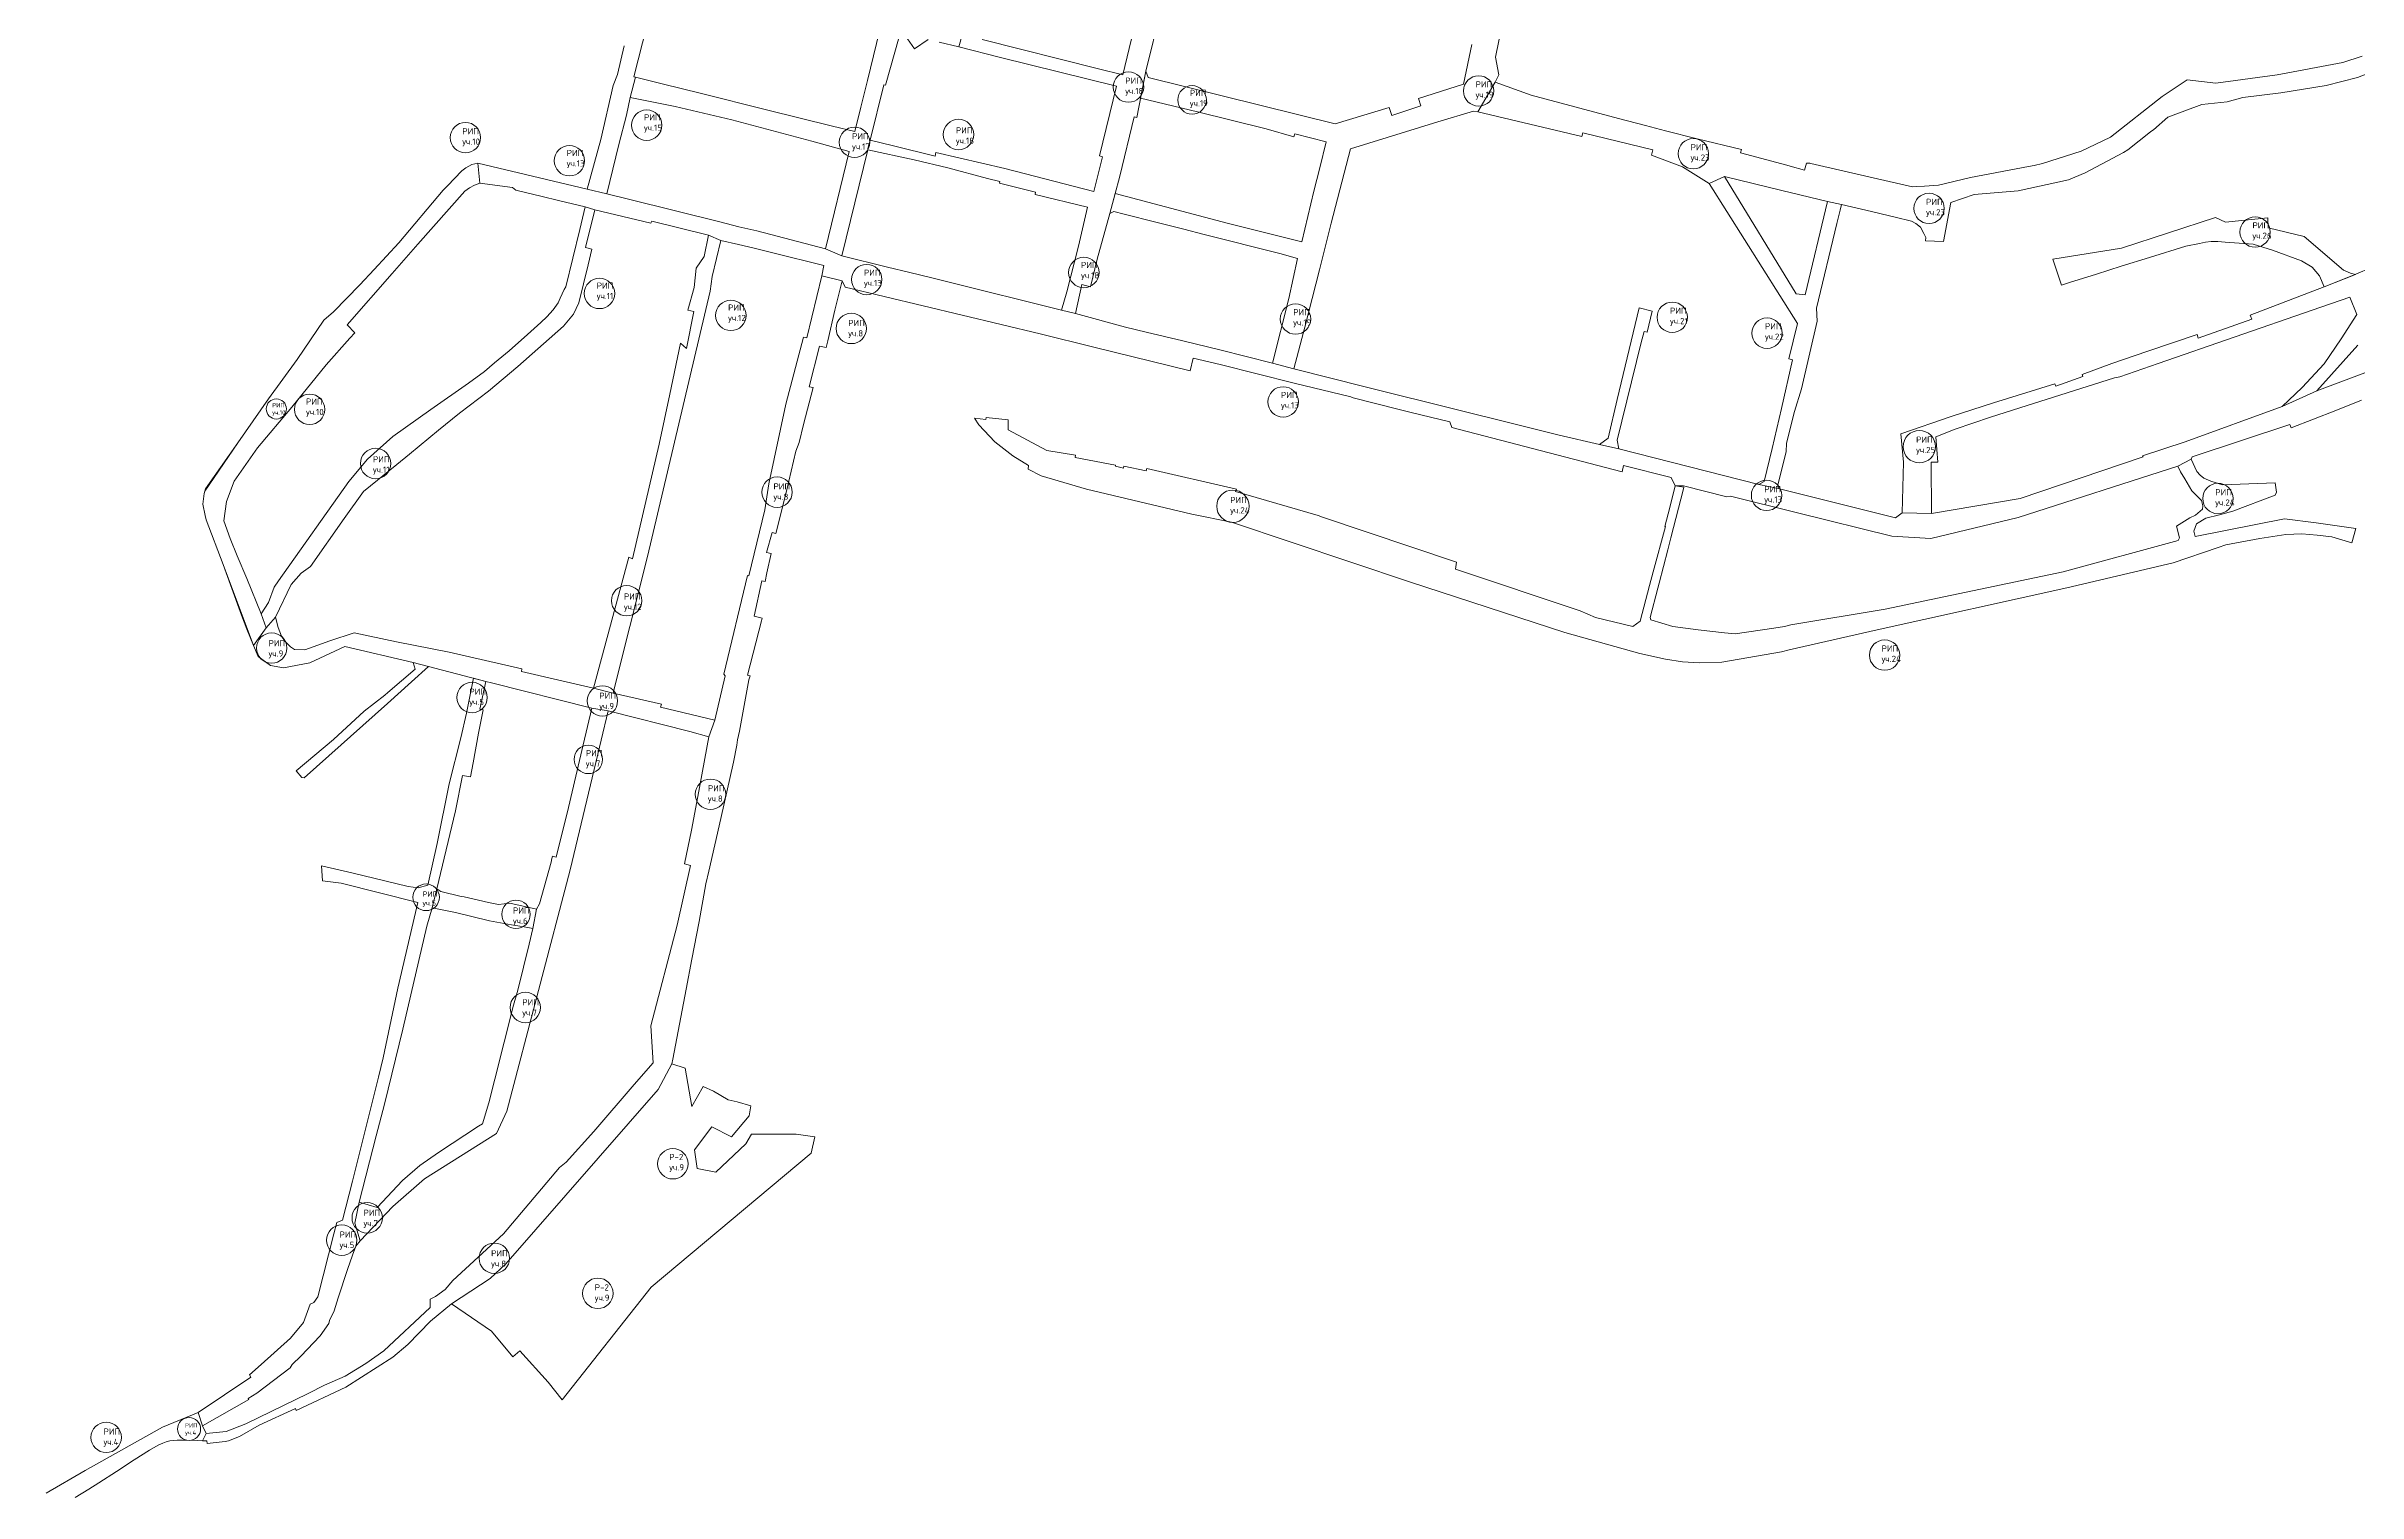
# Model space of a CAD drawing. Extents: x 1393021 to 1399299, y 356820 to 361044.
# Drawn here: x 1393968 to 1396399, y 358479 to 360001 of the extents above; entities that cross this region are included whole.
import ezdxf

# ---------------------------------------------------------------- set-up
doc = ezdxf.new("R2010")
doc.units = 0
doc.header["$MEASUREMENT"] = 0
doc.layers.add('РИП', color=42, linetype='Continuous')
doc.styles.get("Standard").update_dxf_attribs({"font": 'simplex.shx'})

msp = doc.modelspace()

# ---------------------------------------------------------------- linework, layer by layer
at = {"layer": 'РИП', "lineweight": 20}
for points in [[(1394557.3, 359845.3), (1394570, 359897.2), (1394578.1, 359928.3), (1394582, 359946.6), (1394587.6, 359968), (1394585.9, 359968.4), (1394604, 360040)], [(1395050.2, 359719.5), (1395057, 359750), (1395066.3, 359747.5), (1395073.1, 359776.5), (1395086.3, 359824.7), (1395097, 359863.9), (1395112, 359926.4), (1395114.9, 359925.7), (1395124.4, 359974.4), (1395140.2, 360038.1)], [(1395280.1, 359661.4), (1395291.7, 359705.2), (1395307.1, 359765.5), (1395319.2, 359814.6), (1395339.5, 359892.6), (1395431.5, 359921), (1395468.9, 359932.5), (1395473.7, 359931.5), (1395491.9, 359963), (1395495.6, 359970.4), (1395492.1, 359989.3), (1395502.4, 360039)], [(1394575.5, 360001), (1394568.5, 359970.9), (1394563.9, 359959.2), (1394551.2, 359902.6), (1394536.7, 359850.2), (1394557.3, 359845.3)], [(1394844.2, 360016.4), (1394831.6, 359964.6), (1394824.7, 359936.5), (1394818.3, 359911), (1394794.9, 359916.7), (1394725.2, 359933.8), (1394655.6, 359951.4), (1394616.9, 359960.9), (1394587.6, 359968), (1394582, 359946.6), (1394629.2, 359937.1), (1394688.7, 359923.1), (1394772.9, 359900.8), (1394812.3, 359889.8), (1394787.3, 359787.6), (1394804.4, 359780.3), (1394804.4, 359780.3)], [(1394804.4, 359780.3), (1394831.9, 359891.7), (1394834.4, 359901.9), (1394848.9, 359960), (1394850.6, 359959.7), (1394864.7, 360010.7)], [(1394931.5, 360013.8), (1394927.8, 359999.9), (1394971.3, 359988.9), (1395093.5, 359958.5), (1395075.5, 359885.2), (1395078.6, 359884.4), (1395069.6, 359847.9), (1394975.9, 359871.9), (1394903.6, 359888.7), (1394902.7, 359884.9), (1394859, 359895.8), (1394834.4, 359901.9), (1394831.9, 359891.7), (1394880.6, 359881), (1394916.1, 359872.6), (1394957.8, 359861.4), (1394970.9, 359858.3), (1394970.5, 359856.7), (1395008.4, 359847.1), (1395007.8, 359844.7), (1395063, 359831.2), (1395053.5, 359790.5), (1395041.1, 359742.3), (1395035.8, 359723.1), (1395050.2, 359719.5)], [(1394873.5, 360008.4), (1394881, 359997.8), (1394895.5, 360007.8)], [(1394906.9, 360005), (1394927.8, 359999.9), (1394931.5, 360013.8)], [(1395111.5, 360017.1), (1395100, 359970.7), (1395074.7, 359977), (1394952.1, 360007.9)], [(1395467.2, 360002.4), (1395458.4, 359960.7), (1395411.2, 359945.8), (1395413.7, 359937.9), (1395383.1, 359927.9), (1395380.4, 359936.3), (1395323.6, 359919), (1395126.9, 359967.9), (1395124.4, 359974.4), (1395118.9, 359946), (1395178.7, 359931.8), (1395251, 359913.6), (1395280.2, 359905.5), (1395281, 359908.6), (1395314.1, 359900.1), (1395307.2, 359872.7), (1395301.2, 359848.1), (1395288.6, 359794.9), (1395210, 359814.4), (1395092, 359845.6), (1395086.3, 359824.7), (1395090.7, 359826.7), (1395101.6, 359823.9), (1395134.7, 359815.5), (1395164.2, 359808.1), (1395185.6, 359802.7), (1395265.2, 359782.5), (1395284, 359777.5), (1395274.8, 359735.4), (1395257.6, 359667.4), (1395280.1, 359661.4)], [(1396403.9, 359990.2), (1396383.6, 359983.6), (1396314.4, 359970.6), (1396250, 359961.8), (1396219.7, 359965.4), (1396193.6, 359947.8), (1396139, 359905.1), (1396108.3, 359890.3), (1396067.5, 359877.4), (1396058.9, 359875.1), (1396052.9, 359874), (1395991.9, 359862.7), (1395958, 359854.6), (1395943.5, 359853.6), (1395935.1, 359853.1), (1395930.9, 359852.8), (1395889.6, 359862.3), (1395823.9, 359877.4), (1395822.8, 359877.7), (1395819.4, 359877.6), (1395817.3, 359870.2), (1395802.1, 359874.5), (1395798.8, 359875.4), (1395749.8, 359888.6), (1395750.8, 359892.2), (1395704.3, 359903.2), (1395671, 359911.6), (1395649.9, 359917.4), (1395621.5, 359924.7), (1395529.6, 359949.1), (1395491.9, 359963), (1395473.7, 359931.5), (1395583, 359905.8), (1395584, 359909.5), (1395657.8, 359891.8), (1395656.4, 359886.2), (1395688.7, 359873.7), (1395717.1, 359856.2), (1395733.2, 359863.5), (1395793.5, 359848.9), (1395841.5, 359837.2), (1395856.2, 359834.1), (1395881.7, 359828.2), (1395912.7, 359821), (1395929.9, 359816.5), (1395934.4, 359814.1), (1395939.4, 359810.4), (1395942.8, 359803.6), (1395944.9, 359799.5), (1395944.5, 359795.8), (1395963.5, 359795.1), (1395971, 359836.2), (1395995.6, 359844.6), (1396041.8, 359848.7), (1396094.9, 359860.1), (1396112.3, 359867.4), (1396152.8, 359888.9), (1396157.5, 359891.8), (1396181.3, 359910.5), (1396183.7, 359912.3), (1396184.5, 359912.8), (1396199.5, 359926.2), (1396235, 359939.2), (1396261.9, 359942.3), (1396278.4, 359946.7), (1396318.4, 359951.5), (1396366.1, 359959.2), (1396399, 359967.9), (1396427.4, 359978.5)], [(1394199.1, 359388.7), (1394193.6, 359403.7), (1394178.5, 359440.7), (1394168.5, 359464.5), (1394161, 359482.7), (1394154.6, 359501.3), (1394157.2, 359521.6), (1394165.4, 359543.1), (1394190, 359578.2), (1394226.1, 359621.1), (1394262.1, 359665.6), (1394287, 359693.5), (1394292.1, 359699.2), (1394284.2, 359707.6), (1394331.5, 359761.6), (1394358.6, 359792.6), (1394408, 359848.1), (1394412.8, 359851.6), (1394418.1, 359854.4), (1394423.7, 359856.6), (1394421.5, 359877.8), (1394415.5, 359876.1), (1394409.1, 359872.8), (1394404.7, 359869.5), (1394389.6, 359853.9), (1394385.3, 359849.2), (1394338.4, 359793.9), (1394312.6, 359765.7), (1394297.5, 359749.8), (1394269.9, 359721.2), (1394259.7, 359712.4), (1394231.5, 359671.2), (1394201.5, 359629.6), (1394169.1, 359583.4), (1394135.1, 359535), (1394133.7, 359530.2), (1394132.5, 359518.9), (1394134.7, 359507), (1394135.8, 359502.4), (1394153.8, 359455.4), (1394161.4, 359434.2), (1394172.9, 359402.3), (1394178.5, 359387.4), (1394185.6, 359370.3), (1394199.1, 359388.7)], [(1394199.1, 359388.7), (1394193.6, 359403.7), (1394178.5, 359440.7), (1394168.5, 359464.5), (1394161, 359482.7), (1394154.6, 359501.3), (1394157.2, 359521.6), (1394165.4, 359543.1), (1394190, 359578.2), (1394226.1, 359621.1), (1394262.1, 359665.6), (1394287, 359693.5), (1394292.1, 359699.2), (1394284.2, 359707.6), (1394331.5, 359761.6), (1394358.6, 359792.6), (1394408, 359848.1), (1394412.8, 359851.6), (1394418.1, 359854.4), (1394423.7, 359856.6), (1394421.5, 359877.8), (1394415.5, 359876.1), (1394409.1, 359872.8), (1394404.7, 359869.5), (1394389.6, 359853.9), (1394385.3, 359849.2), (1394338.4, 359793.9), (1394312.6, 359765.7), (1394297.5, 359749.8), (1394269.9, 359721.2), (1394259.7, 359712.4), (1394231.5, 359671.2), (1394201.5, 359629.6), (1394169.1, 359583.4), (1394134.4, 359532.6), (1394133.7, 359530.2), (1394132.5, 359518.9), (1394134.7, 359507), (1394135.8, 359502.4), (1394153.8, 359455.4), (1394185.6, 359370.3), (1394199.1, 359388.7)], [(1396472.1, 359681.8), (1396356.2, 359638.1), (1396319.6, 359621.8), (1396217.8, 359584.6), (1396172.9, 359569.9), (1396173.3, 359568.8), (1396044.1, 359525), (1395950.7, 359509.3), (1395920, 359509.9), (1395913.1, 359504.7), (1395789.6, 359535.3), (1395769.3, 359539.7), (1395621.8, 359577.3), (1395601.7, 359581.7), (1395559, 359591.6), (1395507.4, 359604.6), (1395454.9, 359617.5), (1395354.9, 359642.4), (1395280.1, 359661.4), (1395257.6, 359667.4), (1395202.3, 359681.2), (1395163.3, 359690.7), (1395124.7, 359699.8), (1395102.9, 359705.2), (1395050.2, 359719.5), (1395035.8, 359723.1), (1394914.8, 359753.3), (1394897.7, 359757.5), (1394876.2, 359762.7), (1394852.5, 359768.3), (1394804.4, 359780.3), (1394787.3, 359787.6), (1394715, 359806.3), (1394696.2, 359810.7), (1394676.3, 359815.9), (1394581.5, 359839.3), (1394557.3, 359845.3), (1394536.7, 359850.2), (1394421.5, 359877.8), (1394423.7, 359856.6), (1394458.2, 359852.2), (1394461.6, 359849.1), (1394489.4, 359842.5), (1394506.5, 359838.4), (1394534.7, 359831.7), (1394544.7, 359828.6), (1394603.8, 359814.5), (1394604.8, 359816.7), (1394664.4, 359802), (1394677.3, 359796.4), (1394695.7, 359792.1), (1394712.5, 359788.2), (1394732.1, 359783.2), (1394785.5, 359770), (1394783.5, 359759.1), (1394804.9, 359753.8), (1394807.9, 359747.2), (1395013.1, 359698), (1395069.7, 359684.2), (1395170.9, 359659.2), (1395174.1, 359672.7), (1395202.5, 359665.9), (1395280.5, 359646.2), (1395340.1, 359631.7), (1395342.6, 359630.7), (1395390.8, 359618.6), (1395403.3, 359615.5), (1395444, 359605.4), (1395446.3, 359599.6), (1395625.5, 359552.9), (1395626.9, 359559.7), (1395676.8, 359547), (1395681.2, 359538.1), (1395689.9, 359538.4), (1395735.6, 359526.5), (1395739.3, 359527.5), (1395809.7, 359510), (1395909.2, 359485.2), (1395950, 359482.7), (1396042.1, 359504.9), (1396209.8, 359558.9), (1396224.1, 359566.3), (1396225.1, 359568.7), (1396327.9, 359602.6), (1396329.1, 359599.4), (1396376.1, 359617.6), (1396403.3, 359628.2)], [(1395808.5, 359740.3), (1395818, 359739.1), (1395841.5, 359837.2), (1395856.2, 359834.1), (1395854.6, 359828.1), (1395851.2, 359814.1), (1395829.8, 359725.1), (1395830.4, 359711.4), (1395814.2, 359640.4), (1395806.8, 359616.3), (1395798.4, 359583.2), (1395798, 359573.9), (1395789.1, 359539.3), (1395789.6, 359535.3), (1395769.3, 359539.7), (1395774.8, 359542.7), (1395783.1, 359577.6), (1395792.9, 359619.7), (1395804.7, 359670.9), (1395800.8, 359671.8), (1395809.9, 359709), (1395717.1, 359856.2), (1395733.2, 359863.5), (1395808.5, 359740.3)], [(1394208.7, 359400.2), (1394225.3, 359434.5), (1394235.9, 359446.5), (1394245.7, 359453.5), (1394281, 359503.7), (1394301.3, 359532.2), (1394336.3, 359560.8), (1394349.6, 359571.6), (1394380.4, 359596.7), (1394402.2, 359614.5), (1394432.8, 359637.8), (1394463.8, 359663.8), (1394511.8, 359706.3), (1394522.2, 359718.7), (1394528, 359730.9), (1394537.8, 359770.8), (1394541.6, 359787.2), (1394534.8, 359788.9), (1394544.7, 359828.6), (1394534.7, 359831.7), (1394528.9, 359807.9), (1394514.2, 359747.6), (1394512.4, 359744.9), (1394508.4, 359735.7), (1394506.1, 359730.9), (1394501, 359723.4), (1394494.3, 359716), (1394488.1, 359710.2), (1394473.9, 359697.4), (1394454.5, 359680.2), (1394439.2, 359667.7), (1394428.6, 359658.5), (1394411.8, 359646.4), (1394372.1, 359618.4), (1394332.3, 359590.1), (1394305.7, 359566.3), (1394285.8, 359542.8), (1394211.9, 359438.4), (1394207.3, 359431.8), (1394201.5, 359415.6), (1394193.6, 359403.7), (1394199.1, 359388.7), (1394208.7, 359400.2)], [(1394564, 359320.3), (1394572.2, 359352.8), (1394600.2, 359463.8), (1394666.1, 359743), (1394668.3, 359758.6), (1394677.3, 359796.4), (1394664.4, 359802), (1394659.9, 359779.3), (1394651.4, 359767.2), (1394649.1, 359747), (1394642.4, 359723.1), (1394648.7, 359721.6), (1394641, 359682.8), (1394635, 359688.3), (1394623.5, 359634.5), (1394612.4, 359582), (1394584.3, 359461.3), (1394580.4, 359463.2), (1394543.5, 359325.3), (1394564, 359320.3)], [(1394564, 359320.3), (1394572.2, 359352.8), (1394600.2, 359463.8), (1394666.1, 359743), (1394668.3, 359758.6), (1394677.3, 359796.4), (1394664.4, 359802), (1394659.9, 359779.3), (1394651.4, 359767.2), (1394649.1, 359747), (1394642.4, 359723.1), (1394648.7, 359721.6), (1394641, 359682.8), (1394635, 359688.3), (1394623.5, 359634.5), (1394612.4, 359582), (1394584.3, 359461.3), (1394580.4, 359463.2), (1394543.5, 359325.3), (1394564, 359320.3)], [(1396396.7, 359760.7), (1396391.4, 359762.1), (1396384.2, 359765.2), (1396342.8, 359800.6), (1396305.1, 359809.7), (1396304.7, 359820.2), (1396260.2, 359815.5), (1396249.6, 359820.4), (1396150.6, 359788.3), (1396078.6, 359776.8), (1396087.4, 359749.2), (1396096, 359752), (1396124.4, 359761), (1396150.4, 359769.2), (1396180, 359778.5), (1396218.2, 359790.3), (1396232.8, 359793.2), (1396239.1, 359794.4), (1396245, 359795.1), (1396251.9, 359795.2), (1396259.6, 359794.4), (1396289.3, 359792.6), (1396309.5, 359786.3), (1396339.9, 359774.9), (1396351.1, 359768.1), (1396359, 359759), (1396363.9, 359747.4), (1396396.7, 359760.7)], [(1396430.2, 359774.9), (1396397, 359760.9), (1396363.9, 359747.4), (1396286.1, 359717.8), (1396287.7, 359713.4), (1396231.3, 359693.7), (1396230.1, 359697.4), (1396178.4, 359679.9), (1396140.5, 359666.8), (1396109.3, 359655.2), (1396110, 359653.2), (1396081.5, 359643.1), (1396080.7, 359645.5), (1396016, 359625.7), (1395971.5, 359611.3), (1395918.5, 359593.1), (1395921.4, 359563), (1395920, 359509.9), (1395950.7, 359509.3), (1395950.4, 359563.1), (1395957.6, 359563.1), (1395955.5, 359589.9), (1395975.6, 359597.9), (1396012.9, 359610.5), (1396043.8, 359620.4), (1396143.4, 359651.9), (1396149, 359653), (1396189.4, 359666.9), (1396351.3, 359723), (1396391, 359736.8), (1396398.2, 359718.3), (1396381.9, 359692.7), (1396363.7, 359666.5), (1396340.8, 359641.5), (1396319.6, 359621.8), (1396356.2, 359638.1), (1396399.3, 359686.3)], [(1394132, 358533.8), (1394136.5, 358533.6), (1394137.1, 358530.9), (1394155.9, 358533.1), (1394159.4, 358533.5), (1394171.1, 358538.3), (1394191.8, 358550.3), (1394229.7, 358567.5), (1394230.6, 358565.5), (1394282.8, 358590), (1394332.1, 358621.7), (1394347.9, 358634.9), (1394371.8, 358659.6), (1394394, 358677.8), (1394434.5, 358704.4), (1394451.2, 358720), (1394611.4, 358903.1), (1394625.9, 358930.1), (1394626.8, 358935.2), (1394640.7, 359008.8), (1394646.7, 359040.5), (1394654.4, 359080.1), (1394661.5, 359119.4), (1394664.6, 359133), (1394677.3, 359188.4), (1394690.6, 359247.6), (1394694.1, 359265.3), (1394694.7, 359271.1), (1394696.8, 359280.1), (1394706.9, 359334), (1394708, 359338.5), (1394705.4, 359339.2), (1394720, 359396.2), (1394720.8, 359399.1), (1394712.5, 359401), (1394720.4, 359438.4), (1394723.9, 359437.6), (1394725.5, 359446.8), (1394730.3, 359467), (1394725.4, 359468.1), (1394731.2, 359489.2), (1394735.3, 359488.1), (1394746.2, 359532.7), (1394756.2, 359574.8), (1394759.5, 359583.9), (1394764.2, 359602.8), (1394774.3, 359641.5), (1394770.2, 359642.4), (1394781.1, 359685.2), (1394788.2, 359683.6), (1394789.8, 359690.6), (1394797.2, 359722.9), (1394804.9, 359753.8), (1394783.5, 359759.1), (1394767.9, 359693.9), (1394764.3, 359694.6), (1394745.6, 359624), (1394727.8, 359540.2), (1394723.4, 359513.1), (1394706.7, 359443.5), (1394705.4, 359443.8), (1394680.3, 359340.1), (1394682, 359338.5), (1394671.1, 359291.6), (1394664.8, 359274.1), (1394653.1, 359211.3), (1394646.5, 359176), (1394638.9, 359140.6), (1394645.4, 359139), (1394631.3, 359076.1), (1394603.5, 358970.3), (1394606.1, 358931.3), (1394586, 358908.4), (1394543.6, 358858.9), (1394514.5, 358826.8), (1394507.7, 358821.3), (1394448.6, 358751.5), (1394395.5, 358702.3), (1394387.4, 358692.7), (1394377.1, 358685.6), (1394371.6, 358682.6), (1394371.6, 358673.9), (1394322.9, 358628.4), (1394303.9, 358615.1), (1394282.2, 358601.7), (1394260.3, 358592.2), (1394243.1, 358583.5), (1394177.5, 358551.7), (1394156.9, 358543.3), (1394136, 358541.5), (1394132, 358533.8)], [(1395621.8, 359577.3), (1395620, 359586.4), (1395645.5, 359688.9), (1395648.4, 359700.7), (1395651.7, 359699.9), (1395657, 359722), (1395643.2, 359725.5), (1395620.1, 359629.2), (1395610.6, 359588.4), (1395601.7, 359581.7), (1395621.8, 359577.3)], [(1395893.5, 359386.9), (1396093.2, 359430.8), (1396205, 359457.1), (1396252.2, 359473.3), (1396260.4, 359476.1), (1396296.1, 359482.9), (1396323.6, 359487.2), (1396340.4, 359487.6), (1396356.5, 359486.5), (1396372.1, 359484.7), (1396393, 359478.4), (1396397.2, 359493.5), (1396355.4, 359499.2), (1396322.2, 359503.4), (1396228.3, 359484.9), (1396226.9, 359490.6), (1396229.6, 359498.1), (1396239.5, 359504.1), (1396253.7, 359507.7), (1396267.8, 359511.5), (1396312.4, 359528.4), (1396313.7, 359531.7), (1396312.3, 359541.3), (1396256.9, 359539.2), (1396244.5, 359543.1), (1396237.4, 359546.4), (1396233.5, 359549.3), (1396229.8, 359553.4), (1396224.1, 359566.3), (1396209.8, 359558.9), (1396212.8, 359552.9), (1396217.2, 359545.5), (1396224.6, 359533), (1396234.8, 359522.8), (1396236.4, 359517.3), (1396235.8, 359513.8), (1396228.5, 359507.3), (1396222.5, 359504.4), (1396208.7, 359495.9), (1396211.8, 359483.5), (1396210.3, 359480.9), (1396089.2, 359447.6), (1395950.5, 359418.5), (1395902.2, 359408.5), (1395802.7, 359391.9), (1395796.1, 359390.2), (1395785.1, 359388.5), (1395744.3, 359382.6), (1395733.1, 359383.7), (1395705.5, 359386.8), (1395678.8, 359390.4), (1395655.6, 359397.2), (1395654.7, 359399.6), (1395662.8, 359430.5), (1395664.2, 359435.8), (1395673.3, 359470.8), (1395676.6, 359483.4), (1395690, 359535), (1395690.4, 359536.8), (1395681.2, 359538.1), (1395675.6, 359515.6), (1395670.2, 359495.6), (1395670.9, 359495.5), (1395658.1, 359447.7), (1395654.3, 359433.4), (1395644.3, 359395.9), (1395636.7, 359390.4), (1395597.2, 359399.9), (1395581.2, 359406.7), (1395450, 359450.7), (1395451.3, 359457.8), (1395310.3, 359505.1), (1395305.7, 359507), (1395218.6, 359532.2), (1395219.6, 359534.7), (1395125.3, 359556.3), (1395124.7, 359554), (1395101.2, 359558.8), (1395100.8, 359556.9), (1395092.4, 359558.8), (1395092.6, 359559.9), (1395050.1, 359568), (1395050.5, 359570.4), (1395020.2, 359575.5), (1394979.7, 359597), (1394979.5, 359607.5), (1394956.5, 359610.1), (1394956.2, 359607.9), (1394944.2, 359609.4), (1394948.8, 359602.5), (1394965.6, 359584.4), (1394984.3, 359569.9), (1395001, 359559.5), (1395000.7, 359555.8), (1395014.1, 359548.8), (1395061.9, 359534.7), (1395172.7, 359508.5), (1395214.5, 359499.9), (1395402.8, 359436.9), (1395565, 359384), (1395644.1, 359361.8), (1395671, 359355.9), (1395689, 359353.2), (1395706.6, 359352.1), (1395730.3, 359352.8), (1395792.9, 359363.7), (1395801, 359365.6), (1395893.5, 359386.9)], [(1394436.1, 359331.1), (1394541.6, 359304.2), (1394558.6, 359301.5), (1394644.7, 359279.7), (1394664.8, 359274.1), (1394671.1, 359291.6), (1394613.9, 359305.4), (1394614.8, 359308.5), (1394564, 359320.3), (1394543.5, 359325.3), (1394467.5, 359343.1), (1394468.1, 359345.6), (1394391.5, 359363.2), (1394336.2, 359374), (1394291.5, 359383.7), (1394265.8, 359375.3), (1394239.8, 359365.6), (1394228.7, 359366.2), (1394224.7, 359368.9), (1394218.9, 359374.6), (1394215.1, 359380.1), (1394211.5, 359389.2), (1394208.7, 359400.2), (1394199.1, 359388.7), (1394185.6, 359370.3), (1394190.6, 359358.6), (1394203.5, 359349.4), (1394217.2, 359346.8), (1394245, 359352), (1394281.8, 359369.4), (1394353.5, 359352.5), (1394429.9, 359332.4), (1394436.1, 359331.1)], [(1394436.1, 359331.1), (1394541.6, 359304.2), (1394558.6, 359301.5), (1394644.7, 359279.7), (1394664.8, 359274.1), (1394671.1, 359291.6), (1394613.9, 359305.4), (1394614.8, 359308.5), (1394564, 359320.3), (1394543.5, 359325.3), (1394467.5, 359343.1), (1394468.1, 359345.6), (1394391.5, 359363.2), (1394336.2, 359374), (1394291.5, 359383.7), (1394265.8, 359375.3), (1394239.8, 359365.6), (1394228.7, 359366.2), (1394224.7, 359368.9), (1394218.9, 359374.6), (1394215.1, 359380.1), (1394211.5, 359389.2), (1394208.7, 359400.2), (1394199.1, 359388.7), (1394185.6, 359370.3), (1394190.6, 359358.6), (1394203.5, 359349.4), (1394217.2, 359346.8), (1394245, 359352), (1394281.8, 359369.4), (1394353.5, 359352.5), (1394429.9, 359332.4), (1394436.1, 359331.1)], [(1394230.5, 359238.6), (1394236.5, 359231.4), (1394239, 359231), (1394326.5, 359309.1), (1394351.8, 359331.9), (1394369.8, 359348.2), (1394353.5, 359352.5), (1394355.8, 359345.4), (1394327, 359320.7), (1394323.9, 359318.2), (1394302.1, 359301.1), (1394269.9, 359271.4), (1394230.5, 359238.6)], [(1394132, 358549.6), (1394180.9, 358577), (1394180.2, 358578.3), (1394189.1, 358583.7), (1394224.1, 358610.6), (1394226.2, 358613.9), (1394235.4, 358622.6), (1394255.7, 358644.2), (1394265, 358657), (1394265.5, 358660.4), (1394270.6, 358670.4), (1394274.8, 358684), (1394284.4, 358714), (1394289.7, 358729), (1394293.4, 358738.6), (1394297.8, 358743.9), (1394292.1, 358762.6), (1394297, 358784.6), (1394314.8, 358854.5), (1394323.3, 358887.7), (1394342.8, 358966.6), (1394368, 359075), (1394373.6, 359094.2), (1394378.6, 359114.3), (1394398.1, 359196.4), (1394405.6, 359233.7), (1394413.8, 359232), (1394416.7, 359246.7), (1394422.5, 359277.9), (1394427.1, 359302.6), (1394423.7, 359303.4), (1394429.9, 359332.4), (1394417.1, 359336), (1394409.6, 359299), (1394403.9, 359273.1), (1394391.6, 359224.9), (1394378.9, 359162), (1394369.2, 359118.2), (1394359, 359115.4), (1394348.4, 359116.8), (1394289, 359131), (1394257.3, 359138.6), (1394258.1, 359122.9), (1394277.8, 359120.1), (1394358.6, 359100.1), (1394337.4, 359009.9), (1394322.1, 358936.6), (1394317, 358916.3), (1394289.8, 358806.7), (1394279.3, 358765.9), (1394273.5, 358763.2), (1394270.1, 358751.3), (1394253.4, 358685.1), (1394249.1, 358679.3), (1394245.3, 358677.3), (1394238.2, 358658.1), (1394224.7, 358641.8), (1394193.6, 358613.8), (1394181.5, 358603.1), (1394183, 358600.7), (1394127.5, 358563.4), (1394132, 358549.6)], [(1394292.1, 358762.6), (1394297.8, 358744), (1394332.3, 358780.1), (1394365.7, 358809.2), (1394441.3, 358857.1), (1394452.3, 358880.4), (1394518.9, 359134.3), (1394544.1, 359240), (1394558.6, 359301.5), (1394541.6, 359304.2), (1394532.4, 359265.9), (1394516.9, 359199.9), (1394504, 359147.6), (1394500.1, 359148.6), (1394499.5, 359146.1), (1394498.7, 359142.2), (1394486.5, 359098.5), (1394483.3, 359092.8), (1394479.5, 359072.5), (1394475.8, 359056.1), (1394463.6, 359007.8), (1394459.3, 358991.9), (1394439.5, 358914), (1394433.1, 358889.1), (1394426.7, 358867), (1394422.3, 358864.5), (1394380.4, 358836.8), (1394360.5, 358823.3), (1394342.4, 358807.4), (1394315.6, 358779.2), (1394297, 358784.6), (1394292.1, 358762.6)], [(1394373.6, 359094.2), (1394398.1, 359089.3), (1394433.9, 359080.6), (1394457, 359076.6), (1394470.3, 359074.5), (1394479.5, 359072.5), (1394483.3, 359092.8), (1394455.2, 359099.3), (1394443.4, 359097.7), (1394433, 359100), (1394407.3, 359105.9), (1394404, 359106.4), (1394382.8, 359111.6), (1394378.6, 359114.3), (1394373.6, 359094.2)], [(1394510.4, 358576.9), (1394603.9, 358695.3), (1394772.2, 358836.4), (1394776, 358853.3), (1394756.6, 358856.2), (1394709.7, 358856.2), (1394703.4, 358846.1), (1394672.1, 358816.4), (1394652.5, 358820.1), (1394649.5, 358839.8), (1394667.9, 358863.8), (1394688.4, 358853.5), (1394707.1, 358875.6), (1394708.9, 358885.9), (1394694.6, 358890.3), (1394684.9, 358892.2), (1394669.5, 358901.4), (1394658.8, 358906.3), (1394646.6, 358885.2), (1394639.9, 358925.8), (1394625.9, 358930.1), (1394611.4, 358903.1), (1394451.2, 358720), (1394434.5, 358704.4), (1394394, 358677.8), (1394436.1, 358649.1), (1394458.3, 358622.1), (1394465.8, 358628.3), (1394495.6, 358595.5), (1394510.4, 358576.9)], [(1393998.1, 358473.9), (1394012.3, 358482.8), (1394022.9, 358489.6), (1394041.5, 358501.4), (1394060.1, 358513.5), (1394076.3, 358523.9), (1394085.5, 358529), (1394090.2, 358531.3), (1394093.9, 358532.7), (1394097.5, 358533.7), (1394105.3, 358534.2), (1394115.5, 358534.4), (1394127.1, 358534), (1394132, 358533.8), (1394136, 358541.5), (1394132, 358549.6), (1394127.5, 358563.4), (1394090.1, 358547.9), (1394008.7, 358502.3), (1393967.6, 358478.7)]]:
    msp.add_lwpolyline(points, dxfattribs=at)
at = {"layer": 'РИП', "lineweight": 0}
for centre, radius in [((1395106.1, 359957.7), 16), ((1395474.4, 359953.6), 16), ((1395173, 359944.2), 15), ((1394599.3, 359917.6), 16), ((1394927.3, 359907.8), 16), ((1394408.6, 359904.5), 16), ((1394817.9, 359899.6), 16), ((1395700.3, 359887.6), 16), ((1394518, 359880.2), 16), ((1395948.2, 359830.1), 16), ((1396291.2, 359805.2), 16), ((1395059.1, 359762.6), 16), ((1394549.6, 359740.6), 16), ((1394830.7, 359755.2), 16), ((1394687.8, 359717.5), 16), ((1395281.8, 359713.7), 16), ((1395678.1, 359715.5), 16), ((1394814.5, 359703.8), 16), ((1395777.8, 359698.8), 16), ((1394209.7, 359619.1), 10.6), ((1394244.7, 359618.7), 16), ((1395268.8, 359626.5), 16), ((1395938, 359579.4), 17), ((1394314.1, 359561.7), 16), ((1394736.4, 359531.6), 16), ((1395215.9, 359516.8), 17), ((1395777.3, 359528.2), 16), ((1396252.1, 359524.9), 16), ((1394578.2, 359417.4), 16), ((1394204.8, 359367.6), 16), ((1395901.5, 359360.2), 16), ((1394415.6, 359315.6), 16), ((1394552.7, 359312), 16), ((1394537.9, 359250.5), 15), ((1394666.4, 359213.8), 16), ((1394367.2, 359105.4), 14), ((1394461.8, 359087.5), 15), ((1394471.6, 358989.5), 16), ((1394626.8, 358825.1), 16), ((1394305.3, 358768.2), 16), ((1394278.5, 358744.7), 16), ((1394439, 358725.7), 16), ((1394547.9, 358688.8), 16), ((1394030.7, 358537.3), 16), ((1394117.9, 358546.1), 12.1)]:
    msp.add_circle(centre, radius, dxfattribs=at)

# ---------------------------------------------------------------- texts
at = {"layer": 'РИП', "attachment_point": 1}
for s, insert, char_height, width in [('РИП\\Pуч.18', (1395102.7, 359967.7), 6.53, 6.533), ('РИП\\Pуч.19', (1395170.6, 359954.8), 6.53, 6.533), ('РИП\\Pуч.19', (1395471.2, 359963.8), 6.53, 6.533), ('РИП\\Pуч.15', (1394596.4, 359929.1), 6.53, 6.533), ('РИП\\Pуч.10', (1394405.3, 359914.5), 6.53, 6.533), ('РИП\\Pуч.17', (1394815.3, 359909.3), 6.53, 6.533), ('РИП\\Pуч.18', (1394924.5, 359915.4), 6.53, 6.533), ('РИП\\Pуч.23', (1395697.4, 359897.7), 6.53, 6.533), ('РИП\\Pуч.13', (1394515.1, 359891.6), 6.53, 6.533), ('РИП\\Pуч.23', (1395945.1, 359840.2), 6.53, 6.533), ('РИП\\Pуч.26', (1396288.4, 359815.5), 6.53, 6.533), ('РИП\\Pуч.11', (1394546.7, 359752.1), 6.53, 6.533), ('РИП\\Pуч.13', (1394827.8, 359765.7), 6.53, 6.533), ('РИП\\Pуч.18', (1395056.2, 359773.8), 6.53, 6.533), ('РИП\\Pуч.12', (1394684.9, 359729), 6.53, 6.533), ('РИП\\Pуч.8', (1394811.3, 359712.8), 6.53, 6.533), ('РИП\\Pуч.19', (1395279.4, 359724.2), 6.53, 6.533), ('РИП\\Pуч.21', (1395675.7, 359725.7), 6.53, 6.533), ('РИП\\Pуч.22', (1395775.6, 359709.3), 6.53, 6.533), ('РИП\\Pуч.10', (1394240.9, 359630.1), 6.53, 6.533), ('РИП\\Pуч.13', (1395266.5, 359637.1), 6.53, 6.533), ('РИП\\Pуч.10', (1394205.4, 359625.3), 4.55, 4.548), ('РИП\\Pуч.25', (1395934.6, 359590.1), 6.53, 6.533), ('РИП\\Pуч.11', (1394311.3, 359569.4), 6.53, 6.533), ('РИП\\Pуч.8', (1394732.6, 359540.9), 6.53, 6.533), ('РИП\\Pуч.13', (1395774.9, 359538), 6.53, 6.533), ('РИП\\Pуч.24', (1396249.3, 359534.8), 6.53, 6.533), ('РИП\\Pуч.24', (1395213.1, 359526.6), 6.53, 6.533), ('РИП\\Pуч.12', (1394575.3, 359425.1), 6.53, 6.533), ('РИП\\Pуч.9', (1394201.5, 359376), 6.53, 6.533), ('РИП\\Pуч.24', (1395898.3, 359370.4), 6.53, 6.533), ('РИП\\Pуч.5', (1394412.7, 359325), 6.53, 6.533), ('РИП\\Pуч.9', (1394549.4, 359320.7), 6.53, 6.533), ('РИП\\Pуч.7', (1394535.2, 359260.3), 6.53, 6.533), ('РИП\\Pуч.8', (1394663.6, 359223.4), 6.53, 6.533), ('РИП\\Pуч.5', (1394363.5, 359111.6), 5.6, 5.6), ('РИП\\Pуч.6', (1394458.6, 359094.8), 6.53, 6.533), ('РИП\\Pуч.7', (1394468.4, 358998.2), 6.53, 6.533), ('Р-2\\Pуч.9', (1394623, 358835.5), 6.53, 6.533), ('РИП\\Pуч.5', (1394276.2, 358753.9), 6.53, 6.533), ('РИП\\Pуч.7', (1394301.4, 358776.8), 6.53, 6.533), ('РИП\\Pуч.8', (1394435.6, 358734.2), 6.53, 6.533), ('Р-2\\Pуч.9', (1394544.6, 358698.3), 6.53, 6.533), ('РИП\\Pуч.4', (1394027.9, 358546.7), 6.53, 6.533), ('РИП\\Pуч.4', (1394113.7, 358552.2), 4.55, 4.548)]:
    msp.add_mtext(s, dxfattribs=dict(at, insert=insert, char_height=char_height, width=width))

doc.saveas('drawing.dxf')
